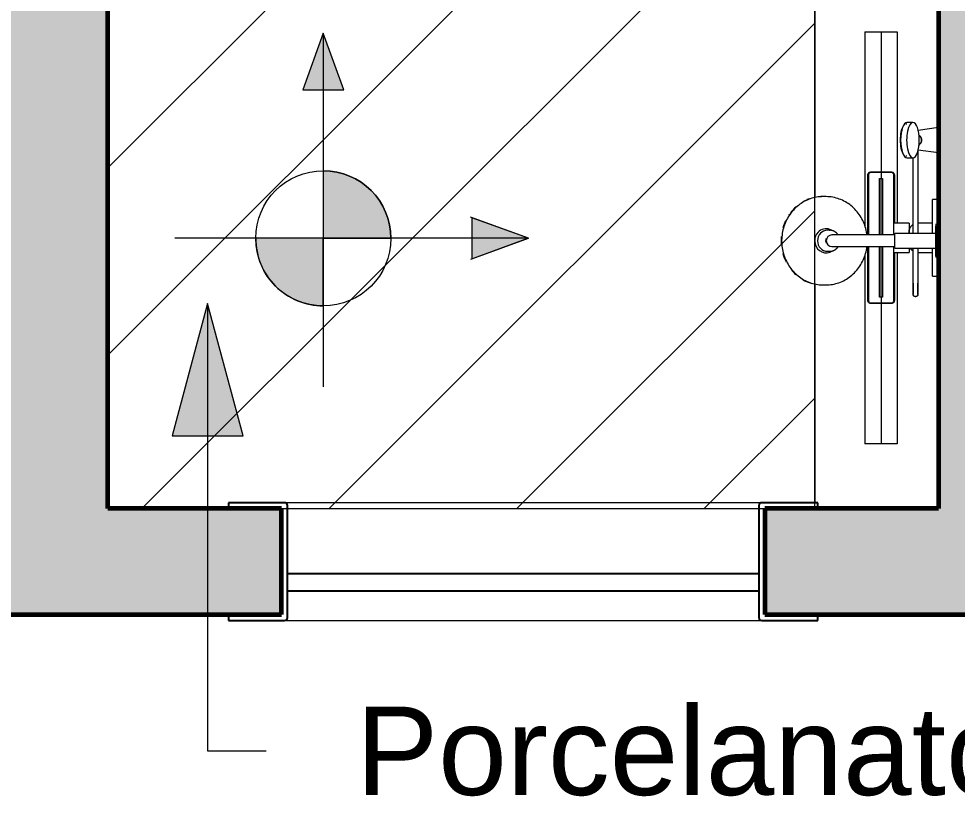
# Model space of a CAD drawing. Header units: millimetres. Extents: x -11245 to 9283, y -22520 to -3800.
# Drawn here: x 644 to 2237, y -16818 to -15498 of the extents above; entities that cross this region are included whole.
import ezdxf

# ---------------------------------------------------------------- set-up
doc = ezdxf.new("R2010")
doc.units = ezdxf.units.MM
for name, color, linetype, lineweight in [('A-ANNO-NOTE', 131, 'Continuous', 9), ('A-DETL-GENF', 92, 'Continuous', 9), ('A-DETL-THIN', 151, 'Continuous', 9), ('A-FLOR-PATT', 8, 'Continuous', 25), ('A-GLAZ', 151, 'Continuous', 9), ('A-WALL', 113, 'Continuous', 25), ('A-WALL-PATT', 111, 'Continuous', 25), ('G-ANNO-TEXT', 231, 'Continuous', 9), ('I-FURN', 30, 'Continuous', 9), ('P-SANR-FIXT', 6, 'Continuous', 9)]:
    doc.layers.add(name, color=color, linetype=linetype, lineweight=lineweight)
doc.styles.add('Arial', font='arial.ttf', dxfattribs={"height": 150})

# ---------------------------------------------------------------- blocks, each defined once
blk = doc.blocks.new('Janela basculante e folha fixa - 80 x 160 cm-V15-PAGINAÇÃO DE PISO TÉRREO')
at = {"layer": 'A-GLAZ', "lineweight": 25}
for p, q in [((-413.2, 100), (-508.2, 100)), ((-508.2, 100), (-508.2, 90)), ((486.8, 100), (396.8, 100)), ((491.8, 100), (486.8, 100)), ((491.8, 90), (491.8, 100)), ((-408.2, 90), (-408.2, 95)), ((-408.2, -95), (-408.2, 90)), ((391.8, 95), (391.8, 90)), ((391.8, 90), (391.8, -95)), ((-408.2, -50), (-408.2, -20)), ((-408.2, -20), (391.8, -20)), ((391.8, -20), (391.8, -50)), ((391.8, -50), (-408.2, -50)), ((-508.2, -90), (-508.2, -100)), ((491.8, -100), (491.8, -90)), ((-508.2, -100), (-413.2, -100)), ((396.8, -100), (491.8, -100))]:
    blk.add_line(p, q, dxfattribs=at)
at = {"layer": 'A-GLAZ'}
for p, q in [((396.8, 100), (-413.2, 100)), ((-418.2, -90), (-418.2, 90)), ((401.8, 90), (401.8, -90)), ((-413.2, -100), (396.8, -100))]:
    blk.add_line(p, q, dxfattribs=at)
at = {"layer": 'A-GLAZ', "lineweight": 25}
for centre, start, end in [((-413.2, 95), 360, 90), ((396.8, 95), 90, 180), ((-413.2, -95), 270, 360), ((396.8, -95), 180, 270)]:
    blk.add_arc(centre, 5, start, end, dxfattribs=at)
at = {"layer": 'A-GLAZ'}
for points, knots in [([(-413.2, 100), (-412.7, 100), (-412.1, 99.9), (-411.3, 99.6), (-410.8, 99.4), (-410.4, 99.2), (-410.1, 98.9), (-409.7, 98.6), (-409.4, 98.3), (-409.1, 98), (-408.8, 97.5), (-408.6, 96.9), (-408.3, 96.1), (-408.2, 95.4), (-408.2, 95)], [0, 0, 0, 0, 0.166667, 0.25, 0.333333, 0.375, 0.416667, 0.5, 0.541667, 0.583333, 0.666667, 0.75, 0.833333, 1, 1, 1, 1]), ([(396.8, 100), (396.4, 100), (395.7, 99.9), (394.9, 99.6), (394.4, 99.4), (394, 99.2), (393.7, 98.9), (393.3, 98.6), (393, 98.3), (392.8, 98), (392.5, 97.5), (392.2, 96.9), (391.9, 96.1), (391.8, 95.4), (391.8, 95)], [0, 0, 0, 0, 0.166667, 0.25, 0.333333, 0.375, 0.416667, 0.5, 0.541667, 0.583333, 0.666667, 0.75, 0.833333, 1, 1, 1, 1]), ([(-408.2, -95), (-408.2, -95.4), (-408.3, -96.1), (-408.6, -96.9), (-408.8, -97.5), (-409.1, -98), (-409.4, -98.3), (-409.7, -98.6), (-410.1, -99), (-410.6, -99.3), (-411, -99.5), (-411.4, -99.7), (-412.1, -99.9), (-412.7, -100), (-413.2, -100)], [0, 0, 0, 0, 0.166667, 0.25, 0.333333, 0.416667, 0.458333, 0.5, 0.583333, 0.666667, 0.708333, 0.75, 0.833333, 1, 1, 1, 1]), ([(391.8, -95), (391.8, -95.4), (391.9, -96.1), (392.2, -96.9), (392.5, -97.5), (392.8, -98), (393, -98.3), (393.3, -98.6), (393.8, -99), (394.2, -99.3), (394.6, -99.5), (395, -99.7), (395.7, -99.9), (396.4, -100), (396.8, -100)], [0, 0, 0, 0, 0.166667, 0.25, 0.333333, 0.416667, 0.458333, 0.5, 0.583333, 0.666667, 0.708333, 0.75, 0.833333, 1, 1, 1, 1])]:
    blk.add_open_spline(points, degree=3, knots=knots, dxfattribs=at)
blk = doc.blocks.new('Ralo Linear TECEdrainprofile - Rosé Gold-4475208-PAGINAÇÃO DE PISO TÉRREO')
at = {"layer": 'P-SANR-FIXT', "color": 55}
for p, q in [((-350, 0), (-350, 27.5)), ((-28.9, 27.5), (-350, 27.5)), ((-111.7, 0), (-111.7, 17.5)), ((-110.7, 17.5), (-110.7, 0)), ((-106.7, 22.5), (-15, 22.5)), ((-15, 21.5), (-106.7, 21.5)), ((4.8, 22.5), (106.7, 22.5)), ((106.7, 21.5), (4.8, 21.5)), ((350, 27.5), (19.4, 27.5)), ((110.7, 0), (110.7, 17.5)), ((111.7, 17.5), (111.7, 0)), ((350, 27.5), (350, 0)), ((-350, -27.5), (-350, 0)), ((-111.7, 0), (-350, 0)), ((-111.7, 0), (-110.7, 0)), ((-111.7, -17.5), (-111.7, 0)), ((-110.7, 0), (-110.7, -17.5)), ((-100.7, 0), (-110.7, 0)), ((-100.7, 0), (-100.7, 2.5)), ((-100.7, 2.5), (-15.1, 2.5)), ((-100.7, 0), (-15.1, 0)), ((-100.7, -2.5), (-100.7, 0)), ((5, 0), (5, 2.5)), ((5, 2.5), (100.7, 2.5)), ((5, 0), (100.7, 0)), ((5, -2.5), (5, 0)), ((100.7, 2.5), (100.7, 0)), ((100.7, 0), (100.7, -2.5)), ((110.7, 0), (100.7, 0)), ((110.7, 0), (111.7, 0)), ((110.7, -17.5), (110.7, 0)), ((111.7, 0), (111.7, -17.5)), ((350, 0), (111.7, 0)), ((350, 0), (350, -27.5)), ((-15, -2.5), (-100.7, -2.5)), ((100.7, -2.5), (5, -2.5)), ((-25, -27.5), (-350, -27.5)), ((-106.7, -21.5), (-25, -21.5)), ((-25, -22.5), (-106.7, -22.5)), ((25, -21.5), (106.7, -21.5)), ((106.7, -22.5), (25, -22.5)), ((350, -27.5), (25, -27.5))]:
    blk.add_line(p, q, dxfattribs=at)
at = {"layer": 'P-SANR-FIXT', "color": 55, "flags": 128}
for points in [[(-111.7, 17.5), (-111.5, 18.6), (-111.2, 19.7), (-110.6, 20.6), (-109.8, 21.4), (-108.8, 22), (-107.8, 22.4), (-106.7, 22.5)], [(-106.7, 21.5), (-107.6, 21.4), (-108.4, 21.1), (-109.2, 20.6), (-109.8, 20), (-110.3, 19.2), (-110.6, 18.4), (-110.7, 17.5)], [(106.7, 22.5), (107.8, 22.4), (108.8, 22), (109.8, 21.4), (110.6, 20.6), (111.2, 19.7), (111.5, 18.6), (111.7, 17.5)], [(110.7, 17.5), (110.6, 18.4), (110.3, 19.2), (109.8, 20), (109.2, 20.6), (108.4, 21.1), (107.6, 21.4), (106.7, 21.5)], [(-106.7, -22.5), (-107.8, -22.4), (-108.8, -22), (-109.8, -21.4), (-110.6, -20.6), (-111.2, -19.7), (-111.5, -18.6), (-111.7, -17.5)], [(-110.7, -17.5), (-110.6, -18.4), (-110.3, -19.2), (-109.8, -20), (-109.2, -20.6), (-108.4, -21.1), (-107.6, -21.4), (-106.7, -21.5)], [(111.7, -17.5), (111.5, -18.6), (111.2, -19.7), (110.6, -20.6), (109.8, -21.4), (108.8, -22), (107.8, -22.4), (106.7, -22.5)], [(106.7, -21.5), (107.6, -21.4), (108.4, -21.1), (109.2, -20.6), (109.8, -20), (110.3, -19.2), (110.6, -18.4), (110.7, -17.5)]]:
    blk.add_lwpolyline(points, dxfattribs=at)
blk = doc.blocks.new('Chuveiro Eden LEED - Único-4475344-PAGINAÇÃO DE PISO TÉRREO')
at = {"layer": 'P-SANR-FIXT', "color": 55}
for p, q in [((-75, 196.8), (-75, 196.1)), ((-75, 195.8), (-75, 191.3)), ((75, 196.1), (75, 196.8)), ((75, 191.3), (75, 195.8)), ((-17.9, 188.6), (-17.9, 184.5)), ((-10, 181.1), (-10, 170.1)), ((10, 170.1), (10, 181.1)), ((17.9, 184.5), (17.9, 188.6)), ((-10, 117.4), (-10, 74)), ((10, 74), (10, 117.4)), ((-12.5, 74), (-12.5, 5)), ((-12.5, 74), (0, 74)), ((0, 74), (12.5, 74)), ((12.5, 5), (12.5, 74)), ((141, 53.6), (141, 43.4)), ((144, 55.5), (144, 53.6)), ((198, 53.6), (198, 55.5)), ((201, 43.4), (201, 53.6)), ((154.7, 34.4), (149.9, 0)), ((192.1, 0), (187.3, 34.6)), ((-27.5, 5), (-27.5, 0)), ((0, 5), (-26.2, 5)), ((26.2, 5), (0, 5)), ((27.5, 0), (27.5, 5))]:
    blk.add_line(p, q, dxfattribs=at)
at = {"layer": 'P-SANR-FIXT', "color": 254, "flags": 128}
for points in [[(0, 266.3), (-3, 266.2), (-6, 266.1), (-9, 265.8), (-11.9, 265.4), (-14.9, 264.9), (-17.8, 264.3), (-20.7, 263.6), (-23.6, 262.7), (-26.4, 261.8), (-29.2, 260.7), (-31.9, 259.6), (-34.6, 258.3), (-37.2, 257), (-39.8, 255.5), (-42.3, 254), (-44.8, 252.4), (-47.1, 250.6), (-49.4, 248.8), (-51.6, 246.9), (-53.8, 244.9), (-55.8, 242.9), (-57.8, 240.7), (-59.7, 238.5), (-61.4, 236.2), (-63.1, 233.9), (-64.7, 231.5), (-66.1, 229), (-67.5, 226.5), (-68.8, 223.9), (-69.9, 221.3), (-70.9, 218.7), (-71.8, 216), (-72.6, 213.3), (-73.3, 210.5)], [(73.5, 210), (72.8, 212.5), (72.1, 215.3), (71.2, 218), (70.2, 220.6), (69.1, 223.2), (67.8, 225.8), (66.5, 228.4), (65.1, 230.8), (63.5, 233.2), (61.9, 235.6), (60.1, 237.9), (58.3, 240.1), (56.4, 242.3), (54.3, 244.4), (52.2, 246.4), (50, 248.3), (47.8, 250.1), (45.4, 251.9), (43, 253.6), (40.5, 255.1), (37.9, 256.6), (35.3, 258), (32.7, 259.3), (29.9, 260.4), (27.2, 261.5), (24.3, 262.5), (21.5, 263.3), (18.6, 264.1), (15.7, 264.7), (12.7, 265.3), (9.8, 265.7), (6.8, 266), (3.8, 266.2), (0.8, 266.3), (0, 266.3)]]:
    blk.add_lwpolyline(points, dxfattribs=at)
at = {"layer": 'P-SANR-FIXT', "color": 55, "flags": 128}
for points in [[(-73.4, 210), (-73.9, 207.8), (-74.4, 205), (-74.7, 202.2), (-74.9, 199.3), (-75, 196.5), (-75, 195.8)], [(75, 195.8), (74.9, 198.6), (74.8, 201.4), (74.5, 204.2), (74, 207), (73.5, 209.8)], [(-75, 191.3), (-74.9, 188.5), (-74.8, 185.7), (-74.5, 182.9), (-74, 180.1), (-73.5, 177.3), (-72.8, 174.5), (-72.1, 171.8), (-71.2, 169.1), (-70.2, 166.4), (-69.1, 163.8), (-67.8, 161.2), (-66.5, 158.7), (-65.1, 156.2), (-63.5, 153.8), (-61.9, 151.5), (-60.1, 149.2), (-58.3, 146.9), (-56.4, 144.8), (-54.3, 142.7), (-52.2, 140.7), (-50, 138.8), (-47.8, 136.9), (-45.4, 135.2), (-43, 133.5), (-40.5, 131.9), (-37.9, 130.5), (-35.3, 129.1), (-32.7, 127.8), (-29.9, 126.6), (-27.2, 125.6), (-24.3, 124.6), (-21.5, 123.7), (-18.6, 123), (-15.7, 122.3), (-12.7, 121.8), (-9.8, 121.4)], [(9.9, 121.4), (11.9, 121.7), (14.9, 122.2), (17.8, 122.8), (20.7, 123.5), (23.6, 124.3), (26.4, 125.3), (29.2, 126.3), (31.9, 127.5), (34.6, 128.7), (37.2, 130.1), (39.8, 131.5), (42.3, 133.1), (44.8, 134.7), (47.1, 136.4), (49.4, 138.3), (51.6, 140.2), (53.8, 142.1), (55.8, 144.2), (57.8, 146.3), (59.7, 148.6), (61.4, 150.8), (63.1, 153.2), (64.7, 155.6), (66.1, 158), (67.5, 160.6), (68.8, 163.1), (69.9, 165.7), (70.9, 168.4), (71.8, 171.1), (72.6, 173.8), (73.3, 176.5), (73.9, 179.3), (74.4, 182.1), (74.7, 184.9), (74.9, 187.7), (75, 190.5), (75, 191.3)], [(-17.9, 184.5), (-17.9, 183.8), (-17.8, 183.1), (-17.8, 182.4), (-17.7, 181.8), (-17.5, 181.1), (-17.4, 180.4), (-17.2, 179.8), (-17, 179.1), (-16.7, 178.5), (-16.5, 177.9), (-16.2, 177.3), (-15.9, 176.7), (-15.5, 176.1), (-15.1, 175.5), (-14.8, 174.9), (-14.3, 174.4), (-13.9, 173.8), (-13.4, 173.3), (-12.9, 172.8), (-12.4, 172.3), (-11.9, 171.9), (-11.4, 171.4), (-10.8, 171), (-10.2, 170.6)], [(10.1, 170.5), (10.7, 170.9), (11.2, 171.3), (11.8, 171.8), (12.3, 172.2), (12.8, 172.7), (13.3, 173.2), (13.8, 173.7), (14.2, 174.2), (14.6, 174.8), (15, 175.3), (15.4, 175.9), (15.8, 176.5), (16.1, 177.1), (16.4, 177.7), (16.7, 178.3), (16.9, 179), (17.1, 179.6), (17.3, 180.3), (17.5, 180.9), (17.6, 181.6), (17.7, 182.3), (17.8, 182.9), (17.9, 183.6), (17.9, 184.3), (17.9, 184.5)], [(-10, 170.1), (-10, 169.3), (-10, 168.4), (-10, 167.4), (-10, 166.3), (-10, 165.2), (-10, 164), (-10, 162.7), (-10, 161.4), (-10, 159.9), (-10, 158.4), (-10, 156.9), (-10, 155.3), (-10, 153.6), (-10, 151.8), (-10, 150.1), (-10, 148.2), (-10, 146.3), (-10, 144.4), (-10, 142.4), (-10, 140.4), (-10, 138.3), (-10, 136.2), (-10, 134.1), (-10, 131.9), (-10, 129.8), (-10, 127.6), (-10, 125.3), (-10, 123.1), (-10, 120.9), (-10, 118.7), (-10, 117.4)], [(10, 117.4), (10, 119.7), (10, 121.9), (10, 124.1), (10, 126.4), (10, 128.6), (10, 130.7), (10, 132.9), (10, 135.1), (10, 137.2), (10, 139.2), (10, 141.3), (10, 143.3), (10, 145.3), (10, 147.2), (10, 149.1), (10, 150.9), (10, 152.7), (10, 154.4), (10, 156), (10, 157.6), (10, 159.1), (10, 160.6), (10, 162), (10, 163.3), (10, 164.6), (10, 165.7), (10, 166.8), (10, 167.8), (10, 168.8), (10, 169.6), (10, 170.1)], [(-91, 35), (-91.2, 35), (-91.3, 35), (-91.5, 35), (-91.6, 35.1), (-91.8, 35.1), (-92, 35.1), (-92.1, 35.2), (-92.3, 35.2), (-92.4, 35.3), (-92.6, 35.3), (-92.7, 35.4), (-92.8, 35.5), (-93, 35.5), (-93.1, 35.6), (-93.3, 35.7), (-93.4, 35.8), (-93.5, 35.9), (-93.6, 36), (-93.8, 36.1), (-93.9, 36.2), (-94, 36.3), (-94.1, 36.5), (-94.2, 36.6), (-94.3, 36.7), (-94.4, 36.8), (-94.4, 37), (-94.5, 37.1), (-94.6, 37.3), (-94.7, 37.4), (-94.7, 37.6), (-94.8, 37.7), (-94.8, 37.9), (-94.9, 38), (-94.9, 38.2), (-94.9, 38.3), (-95, 38.5), (-95, 38.6), (-95, 38.8), (-95, 39), (-95, 39.1), (-95, 39.3), (-95, 39.4), (-95, 39.6), (-94.9, 39.8), (-94.9, 39.9), (-94.9, 40.1), (-94.8, 40.2), (-94.8, 40.4), (-94.7, 40.5), (-94.6, 40.7), (-94.6, 40.8), (-94.5, 40.9), (-94.4, 41.1), (-94.3, 41.2), (-94.2, 41.4), (-94.1, 41.5), (-94, 41.6), (-93.9, 41.7), (-93.8, 41.8), (-93.7, 41.9), (-93.6, 42.1), (-93.5, 42.2), (-93.3, 42.3), (-93.2, 42.3), (-93.1, 42.4), (-92.9, 42.5), (-92.8, 42.6), (-92.6, 42.6), (-92.5, 42.7), (-92.3, 42.8), (-92.2, 42.8), (-92, 42.9), (-91.9, 42.9), (-91.7, 42.9), (-91.6, 43), (-91.4, 43), (-91.2, 43), (-91.1, 43), (-91, 43)], [(-72.2, 43), (-74.8, 43), (-77.2, 43), (-79.5, 43), (-81.5, 43), (-83.4, 43), (-85, 43), (-86.5, 43), (-87.8, 43), (-88.8, 43), (-89.7, 43), (-90.3, 43), (-90.7, 43), (-91, 43), (-91, 43)], [(-91, 43), (-90.9, 43), (-90.6, 43), (-90.1, 43), (-89.3, 43), (-88.4, 43), (-87.2, 43), (-85.9, 43), (-84.3, 43), (-82.6, 43), (-80.7, 43), (-78.5, 43), (-76.2, 43), (-73.7, 43), (-71, 43), (-68.1, 43), (-65.1, 43), (-61.9, 43), (-58.5, 43), (-55, 43), (-51.6, 43)], [(-56.6, 35), (-60.1, 35), (-63.4, 35), (-66.5, 35), (-69.5, 35), (-72.3, 35), (-74.9, 35), (-77.3, 35), (-79.5, 35), (-81.6, 35), (-83.4, 35), (-85.1, 35), (-86.5, 35), (-87.8, 35), (-88.8, 35), (-89.7, 35), (-90.3, 35), (-90.8, 35), (-91, 35), (-91, 35)], [(-91, 35), (-90.9, 35), (-90.6, 35), (-90.1, 35), (-89.3, 35), (-88.4, 35), (-87.2, 35), (-85.9, 35), (-84.3, 35), (-82.6, 35), (-80.7, 35), (-78.5, 35), (-76.2, 35), (-73.7, 35), (-72.2, 35)], [(-72.2, 43), (-62.1, 43), (-52.8, 43), (-44.2, 43), (-36.3, 43), (-29.2, 43), (-22.8, 43), (-17.2, 43), (-12.5, 43)], [(-12.5, 35), (-14.4, 35), (-19.6, 35), (-25.5, 35), (-32.2, 35), (-39.6, 35), (-47.8, 35), (-56.8, 35), (-66.4, 35), (-72.2, 35)], [(152.6, 35), (151, 35), (148.1, 35), (145.1, 35), (141.9, 35), (138.5, 35), (135, 35), (131.3, 35), (127.4, 35), (123.5, 35), (119.4, 35), (115.1, 35), (110.8, 35), (106.3, 35), (101.7, 35), (97.1, 35), (92.3, 35), (87.5, 35), (82.5, 35), (77.6, 35), (72.5, 35), (67.4, 35), (62.3, 35), (57.1, 35), (51.9, 35), (46.7, 35), (41.4, 35), (36.2, 35), (30.9, 35), (25.7, 35), (20.5, 35), (15.4, 35), (12.5, 35)], [(12.6, 43), (17.7, 43), (22.9, 43), (28.1, 43), (33.3, 43), (38.6, 43), (43.8, 43), (49.1, 43), (54.3, 43), (59.5, 43), (64.6, 43), (69.8, 43), (74.8, 43), (79.9, 43), (84.8, 43), (89.7, 43), (94.5, 43), (99.2, 43), (103.9, 43), (108.4, 43), (112.8, 43), (117.1, 43), (121.3, 43), (125.3, 43), (129.2, 43), (133, 43), (136.6, 43), (140.1, 43), (141.3, 43)], [(162.9, 33), (163.1, 32.6), (163.4, 32.3), (163.7, 32), (164, 31.8), (164.3, 31.5), (164.6, 31.2), (164.9, 31), (165.2, 30.7), (165.5, 30.5), (165.9, 30.3), (166.2, 30.1), (166.6, 29.9), (167, 29.7), (167.3, 29.6), (167.7, 29.4), (168.1, 29.3), (168.5, 29.2), (168.9, 29.1), (169.3, 29), (169.7, 29), (170.1, 28.9), (170.5, 28.9), (170.9, 28.9), (171.3, 28.9), (171.7, 28.9), (172.1, 29), (172.5, 29), (172.9, 29.1), (173.3, 29.2), (173.7, 29.3), (174.1, 29.4), (174.5, 29.5), (174.8, 29.7), (175.2, 29.8), (175.6, 30), (175.9, 30.2), (176.3, 30.4), (176.6, 30.6), (176.9, 30.8), (177.3, 31.1), (177.6, 31.3), (177.9, 31.6), (178.2, 31.9), (178.4, 32.2), (178.7, 32.5), (179, 32.8)]]:
    blk.add_lwpolyline(points, dxfattribs=at)
at = {"layer": 'P-SANR-FIXT', "color": 55}
for start, end in [(221.6477, 240), (300, 319.4412)]:
    blk.add_arc((171, 39), 10.1, start, end, dxfattribs=at)
at = {"layer": 'P-SANR-FIXT', "color": 254}
for centre, major_axis, start_param, end_param in [((0, 196.8), (75, 0), 1.863521, 2.070281), ((0, 196.1), (75, 0), 1.864739, 2.022592), ((0, 196.8), (-75, 0), 4.712389, 4.805403), ((0, 196.1), (-75, 0), 4.712389, 4.775457), ((0, 196.8), (75, 0), 1.471884, 1.570796), ((0, 196.1), (75, 0), 1.507319, 1.570796), ((0, 196.8), (75, 0), 1.09894, 1.270071), ((0, 196.1), (75, 0), 1.11899, 1.237304), ((0, 196.8), (75, 0), 2.290957, 2.437691), ((0, 196.1), (75, 0), 2.269333, 2.416081), ((0, 196.8), (75, 0), 0.927202, 0.944251), ((0, 196.8), (75, 0), 0.693801, 0.885727), ((0, 196.1), (75, 0), 0.689415, 0.884291), ((0, 196.8), (75, 0), 2.650061, 2.864198), ((0, 196.1), (75, 0), 2.6505, 2.852776), ((0, 196.8), (75, 0), 0.320307, 0.449249), ((0, 196.1), (75, 0), 0.335846, 0.444273)]:
    blk.add_ellipse(centre, major_axis=major_axis, ratio=0.939693, start_param=start_param, end_param=end_param, dxfattribs=at)
at = {"layer": 'P-SANR-FIXT', "color": 55}
for centre, major_axis, ratio, start_param, end_param in [((0, 191), (20.4, 0), 0.939693, 1.595684, 3.475779), ((0, 191), (20.4, 0), 0.939693, 0.785398, 1.545909), ((0, 196.8), (75, 0), 0.939693, 3.062165, 3.141593), ((0, 196.1), (75, 0), 0.939693, 3.066274, 3.141593), ((0, 196.1), (75, 0), 0.939693, 3.196406, 3.213334), ((0, 188.6), (-17.9, 0), 0.939693, 4.712389, 6.283185), ((0, 184.1), (8.12, 0), 0.939693, 1.570796, 2.08601), ((0, 188.6), (17.9, 0), 0.939693, 0, 1.570796), ((0, 184.1), (8.12, 0), 0.939693, 1.055583, 1.570796), ((0, 191), (20.4, 0), 0.939693, 5.948999, 7.063749), ((0, 196.8), (75, 0), 0.939693, 0, 0.088486), ((0, 196.1), (75, 0), 0.939693, 0, 0.075319), ((0, 191), (20.4, 0), 0.939693, 3.488065, 3.666465), ((0, 181.1), (-10, 0), 0.939693, 4.712389, 6.283185), ((0, 181.1), (10, 0), 0.939693, 0, 1.570796), ((0, 188.6), (17.9, 0), 0.939693, 6.061428, 6.121965), ((0, 191), (20.4, 0), 0.939693, 5.76754, 5.928231), ((171, 53.6), (-30, 0), 0.358368, 3.141593, 6.283185), ((171, 55.5), (27, 0), 0.358368, 0.523599, 2.617994), ((171, 43.4), (30, 0), 0.358368, 0, 3.141593), ((171, 43.4), (30, 0), 0.358368, 3.141593, 6.283185)]:
    blk.add_ellipse(centre, major_axis=major_axis, ratio=ratio, start_param=start_param, end_param=end_param, dxfattribs=at)
for points, knots in [([(171, 28.9), (170.2, 28.9), (169, 29), (167.5, 29.5), (166.6, 29.9), (165.9, 30.2), (165.5, 30.5), (165, 30.9), (164.6, 31.2), (164.2, 31.6), (163.8, 32), (163.4, 32.4), (163.2, 32.6), (163, 32.8)], [-1, -1, -1, -1, -0.8571429, -0.7857143, -0.7142857, -0.6785714, -0.6428571, -0.6071429, -0.5714286, -0.5357143, -0.5, -0.4642857, -0.4285714, -0.4285714, -0.4285714, -0.4285714]), ([(179, 32.8), (178.8, 32.6), (178.6, 32.4), (178.2, 32), (177.8, 31.6), (177.4, 31.2), (177, 30.9), (176.5, 30.5), (176.1, 30.2), (175.4, 29.9), (174.5, 29.5), (173, 29), (171.8, 28.9), (171, 28.9)], [-0.5714286, -0.5714286, -0.5714286, -0.5714286, -0.5357143, -0.5, -0.4642857, -0.4285714, -0.3928571, -0.3571429, -0.3214286, -0.2857143, -0.2142857, -0.1428571, 0, 0, 0, 0])]:
    blk.add_open_spline(points, degree=3, knots=knots, dxfattribs=at)
blk = doc.blocks.new('MONOCOMANDO CHUVEIRO - MONOCOMANDO CHUVEIRO-4683047-PAGINAÇÃO DE PISO TÉRREO')
at = {"layer": 'I-FURN', "color": 254}
for p, q in [((-25, 76), (-25, 50)), ((-25, 76), (-15.2, 76)), ((4.9, 76), (25, 76)), ((25, 50), (25, 76)), ((-17.7, 50), (-25, 50)), ((25, 50), (7.3, 50)), ((-25, 35), (-25, 10)), ((25, 10), (25, 35)), ((-65, 10), (-65, 0)), ((-65, 10), (-17.7, 10)), ((7.4, 10), (65, 10)), ((65, 0), (65, 10))]:
    blk.add_line(p, q, dxfattribs=at)
at = {"layer": 'I-FURN', "color": 254, "flags": 128}
for points in [[(-22.7, 43), (-22.4, 43.5), (-22, 44), (-21.7, 44.4), (-21.3, 44.9), (-20.9, 45.3), (-20.5, 45.8), (-20, 46.2), (-19.6, 46.6), (-19.1, 46.9), (-18.6, 47.3), (-18.1, 47.6), (-17.6, 47.9)], [(10, 50), (10, 50), (10, 50), (9.9, 50), (9.9, 50), (9.8, 50), (9.7, 50), (9.6, 50), (9.5, 50), (9.4, 50), (9.2, 50), (9, 50), (8.9, 50), (8.7, 50), (8.5, 50), (8.3, 50), (8, 50), (7.8, 50), (7.5, 50), (7.2, 50)], [(7.7, 50), (8, 50), (8.2, 50), (8.4, 50), (8.6, 50), (8.8, 50), (9, 50), (9.2, 50), (9.3, 50), (9.5, 50), (9.6, 50), (9.7, 50), (9.8, 50), (9.9, 50), (9.9, 50), (10, 50), (10, 50), (10, 50)], [(10, 50), (10.6, 50), (11.2, 50), (11.8, 49.9), (12.4, 49.8), (13, 49.7), (13.6, 49.6), (14.1, 49.4), (14.7, 49.2), (15.3, 49), (15.8, 48.8), (16.4, 48.6), (16.9, 48.3), (17.5, 48), (18, 47.7), (18.5, 47.4), (19, 47), (19.4, 46.7), (19.9, 46.3), (20.3, 45.9), (20.8, 45.5), (21.2, 45), (21.6, 44.6), (21.9, 44.1), (22.3, 43.6), (22.6, 43.1)]]:
    blk.add_lwpolyline(points, dxfattribs=at)
blk = doc.blocks.new('CRT_ANO_Seta de piso - seta de piso-279760-PAGINAÇÃO DE PISO TÉRREO')
at = {"layer": 'A-ANNO-NOTE'}
for points in [[(-0.466, 3.363), (0, 4.644), (0.466, 3.363)], [(-3.363, -0.466), (-4.644, 0), (-3.363, 0.466)]]:
    blk.add_hatch(color=256, dxfattribs=at).paths.add_polyline_path(points)
h = blk.add_hatch(color=256, dxfattribs=at)
edge = h.paths.add_edge_path()
edge.add_arc((0, 0), 1.53, 90, 180, ccw=False)
edge.add_line((0, 1.53), (0, 0))
edge.add_line((0, 0), (-1.53, 0))
h = blk.add_hatch(color=256, dxfattribs=at)
edge = h.paths.add_edge_path()
edge.add_arc((0, 0), 1.53, -90, 0, ccw=False)
edge.add_line((0, -1.53), (0, 0))
edge.add_line((0, 0), (1.53, 0))
for p, q in [((0, 4.644), (-0.479, 3.328)), ((0, 4.644), (-0.466, 3.363)), ((0, 4.644), (0.479, 3.328)), ((0, 4.644), (0, -3.363)), ((0.466, 3.363), (0, 4.644)), ((-0.466, 3.363), (0.466, 3.363)), ((0, 0), (0, 1.53)), ((-3.363, 0.466), (-4.644, 0)), ((-3.363, -0.466), (-3.363, 0.466)), ((-4.644, 0), (3.363, 0)), ((-4.644, 0), (-3.363, -0.466)), ((-1.53, 0), (0, 0)), ((1.53, 0), (0, 0)), ((0, 0), (0, -1.53))]:
    blk.add_line(p, q, dxfattribs=at)
blk.add_circle((0, 0), 1.53, dxfattribs=at)
for start, end in [(90, 180), (270, 0)]:
    blk.add_arc((0, 0), 1.53, start, end, dxfattribs=at)

msp = doc.modelspace()

# ---------------------------------------------------------------- hatches: boundary and pattern name
at = {"layer": 'A-DETL-GENF'}
h = msp.add_hatch(dxfattribs=at)
h.set_pattern_fill('FP_19', style=0, pattern_type=2)
h.set_pattern_definition([(45, (0, 0), (-159.099, 159.099), [])])
h.paths.add_polyline_path([(795.4, -16329.7), (1995.4, -16329.7), (1995.4, -15129.7), (795.4, -15129.7), (795.4, -16241.7)])
at = {"layer": 'A-FLOR-PATT', "lineweight": 9}
h = msp.add_hatch(dxfattribs=at)
h.set_pattern_fill('FP_18', color=9, style=0, pattern_type=2)
h.set_pattern_definition([(90, (1995.4, -15129.7), (-1200, 7e-14), []), (180, (1995.4, -15129.7), (-1e-13, -1200), [])])
h.paths.add_polyline_path([(2014.9, -15800.2), (2014.9, -15800.9), (2016.2, -15800.8)])
h.paths.add_polyline_path([(795.4, -16329.7), (1000.4, -16329.7), (1000.4, -16319.7), (2000.4, -16319.7), (2000.4, -16329.7), (2205.4, -16329.7), (2205.4, -15934.7), (2195.4, -15934.7), (2195.4, -15893.4), (2170.4, -15893.7), (2169.8, -15966.6), (2168.4, -15968.9), (2164.6, -15969.4), (2162.4, -15965.4), (2162, -15891.3), (2159.1, -15889.1), (2158.6, -15887.3), (2155.4, -15887.9), (2155.4, -15894.7), (2135.4, -15894.7), (2135.4, -16219.7), (2080.4, -16219.7), (2079.8, -15899.1), (2079.3, -15899.6), (2078.1, -15904), (2078.1, -15905.3), (2073.2, -15915.1), (2065.1, -15926.4), (2061.1, -15929), (2062.4, -15929.1), (2054.8, -15935.8), (2045.9, -15941.2), (2043.5, -15941.6), (2042.6, -15942.1), (2036.3, -15945.7), (2025, -15948.6), (2016.6, -15949.4), (1994.1, -15947.9), (1990.2, -15946.8), (1989, -15945.5), (1979.6, -15942.6), (1958.3, -15927.1), (1943.5, -15903.5), (1938.5, -15873), (1944.5, -15844.4), (1959.8, -15821), (1982.7, -15805.4), (1990.2, -15803.3), (1992.8, -15802), (2000.9, -15800.4), (2004.2, -15800.9), (2009.6, -15799.8), (2021.8, -15800.5), (2031, -15802.3), (2039.7, -15805.5), (2039.8, -15806.2), (2042, -15807.1), (2043.8, -15808.4), (2044.2, -15807.2), (2052.6, -15812.4), (2061.1, -15819.2), (2061.1, -15820.7), (2063.6, -15822.5), (2065.5, -15823.9), (2074.4, -15836.2), (2078.4, -15844.8), (2077.6, -15844.8), (2078.7, -15846.5), (2080, -15849.1), (2080.4, -15850), (2080.4, -15519.7), (2135.4, -15519.7), (2135.4, -15844.7), (2155.4, -15845.5), (2156.1, -15857.8), (2159.5, -15849.7), (2162.4, -15847.4), (2162, -15733.8), (2151.6, -15733.7), (2148.1, -15731.7), (2144.9, -15726.9), (2141.9, -15718.8), (2140.5, -15710.8), (2140.6, -15696), (2143, -15684.7), (2146.5, -15677.7), (2150.2, -15674.4), (2154.2, -15673.8), (2162, -15673.8), (2164.8, -15674.8), (2167.4, -15677.8), (2171, -15687.5), (2171.3, -15687.8), (2205.4, -15683.7), (2205.4, -15429.7), (856.4, -15429.7), (856.4, -15431.9), (836.4, -15431.9), (836.4, -15429.7), (795.4, -15429.7), (795.4, -16241.7)])
h.paths.add_polyline_path([(2156.4, -15854.8), (2158.5, -15851.8), (2158.3, -15852.3), (2156.9, -15854.1)])
h.paths.add_polyline_path([(2195.4, -15845.9), (2195.4, -15804.7), (2205.4, -15804.7), (2205.4, -15723.9), (2171, -15720), (2170.4, -15725), (2170.4, -15845.9), (2188.9, -15845.9)])
h.paths.add_polyline_path([(2172.3, -15711.9), (2174.6, -15709.5), (2174.2, -15709.4), (2172.5, -15710.3), (2172.4, -15711.7)])
h.paths.add_polyline_path([(2175.2, -15708.7), (2176.2, -15706.1), (2176.1, -15701.3), (2176.4, -15703.8), (2175.2, -15708.5)])
h.paths.add_polyline_path([(2175, -15698.7), (2172.4, -15696), (2173.1, -15697.6), (2174.6, -15698.4)])
h.paths.add_polyline_path([(846.4, -15442), (796.4, -15442), (796.4, -15434), (839.3, -15433.3), (839.3, -15432.6), (847.6, -15432), (853.4, -15433.3), (853.4, -15434), (1551.4, -15434), (1551.4, -15442), (847.4, -15442)])
h.paths.add_polyline_path([(846.4, -15472), (841.4, -15470.1), (838.9, -15469), (836.4, -15463), (836.4, -15444.1), (839.3, -15443.4), (839.3, -15442.7), (847.4, -15442.1), (853.4, -15443.4), (853.4, -15444.1), (856.4, -15444.1), (856.4, -15463), (853.7, -15469.4), (846.8, -15471.9)])
at = {"layer": 'A-WALL-PATT'}
h = msp.add_hatch(color=256, dxfattribs=at)
h.paths.add_polyline_path([(2385.4, -16329.7), (2385.4, -16207.3), (2205.4, -16207.3), (2205.4, -16329.7)])
h.paths.add_polyline_path([(2205.4, -15547.3), (2385.4, -15547.3), (2385.4, -13329.7), (2205.4, -13329.7), (2205.4, -15478.9)])
h.paths.add_polyline_path([(2385.4, -13149.7), (2385.4, -13074.7), (2205.4, -13074.7), (2205.4, -13149.7)])
h.paths.add_polyline_path([(2205.4, -12224.7), (2385.4, -12224.7), (2385.4, -12149.7), (2205.4, -12149.7)])
for points in [[(795.4, -16509.7), (795.4, -13329.7), (615.4, -13329.7), (615.4, -16509.7), (771.6, -16509.7)], [(2385.4, -16207.3), (2385.4, -15547.3), (2205.4, -15547.3), (2205.4, -16207.3)]]:
    msp.add_hatch(color=256, dxfattribs=at).paths.add_polyline_path(points)
h = msp.add_hatch(color=256, dxfattribs=at)
h.paths.add_polyline_path([(6355.4, -16509.7), (6355.4, -16329.7), (5485.4, -16329.7), (5485.4, -16509.7), (5954.2, -16509.7)])
h.paths.add_polyline_path([(1910.4, -16509.7), (2680.4, -16509.7), (2680.4, -16329.7), (1910.4, -16329.7)])
h.paths.add_polyline_path([(1090.4, -16509.7), (1090.4, -16329.7), (795.4, -16329.7), (795.4, -16509.7)])
h.paths.add_polyline_path([(3500.4, -16509.7), (4665.4, -16509.7), (4665.4, -16329.7), (3500.4, -16329.7)])
at = {"layer": 'G-ANNO-TEXT'}
msp.add_hatch(color=7, dxfattribs=at).paths.add_polyline_path([(964.7, -15981.2), (904.4, -16206.2), (1024.9, -16206.2)])

# ---------------------------------------------------------------- linework, layer by layer
at = {"layer": 'A-DETL-THIN'}
for p, q in [((795.4, -15129.7), (795.4, -16329.7)), ((1995.4, -16329.7), (1995.4, -15129.7)), ((795.4, -16329.7), (1995.4, -16329.7))]:
    msp.add_line(p, q, dxfattribs=at)
at = {"layer": 'A-WALL', "lineweight": 60}
for p, q in [((795.4, -16329.7), (795.4, -13329.7)), ((2205.4, -14479.7), (2205.4, -16329.7)), ((1090.4, -16329.7), (795.4, -16329.7)), ((1090.4, -16509.7), (1090.4, -16329.7)), ((2205.4, -16329.7), (1910.4, -16329.7)), ((1910.4, -16329.7), (1910.4, -16509.7)), ((615.4, -16509.7), (1090.4, -16509.7)), ((1910.4, -16509.7), (2680.4, -16509.7))]:
    msp.add_line(p, q, dxfattribs=at)
at = {"layer": 'G-ANNO-TEXT', "color": 7}
for p, q in [((964.7, -15981.2), (904.4, -16206.2)), ((1024.9, -16206.2), (964.7, -15981.2)), ((964.7, -15981.2), (964.7, -16741)), ((904.4, -16206.2), (1024.9, -16206.2)), ((964.7, -16741), (1064, -16741))]:
    msp.add_line(p, q, dxfattribs=at)

# ---------------------------------------------------------------- block references
at = {"layer": 'A-ANNO-NOTE', "xscale": 75, "yscale": 75, "zscale": 75, "rotation": 269.9999999999997}
msp.add_blockref('CRT_ANO_Seta de piso - seta de piso-279760-PAGINAÇÃO DE PISO TÉRREO', (1161.1, -15870.6), dxfattribs=at)
at = {"layer": 'A-GLAZ'}
msp.add_blockref('Janela basculante e folha fixa - 80 x 160 cm-V15-PAGINAÇÃO DE PISO TÉRREO', (1508.6, -16419.7), dxfattribs=at)
at = {"layer": 'I-FURN', "color": 254, "rotation": 90.0000000000001}
msp.add_blockref('MONOCOMANDO CHUVEIRO - MONOCOMANDO CHUVEIRO-4683047-PAGINAÇÃO DE PISO TÉRREO', (2205.4, -15869.7), dxfattribs=at)
at = {"layer": 'P-SANR-FIXT', "color": 55}
for name, p, rotation in [('Ralo Linear TECEdrainprofile - Rosé Gold-4475208-PAGINAÇÃO DE PISO TÉRREO', (2107.9, -15869.7), 90.00000000000001), ('Chuveiro Eden LEED - Único-4475344-PAGINAÇÃO DE PISO TÉRREO', (2205.4, -15874.8), 90.0000000000001)]:
    msp.add_blockref(name, p, dxfattribs=dict(at, rotation=rotation))

# ---------------------------------------------------------------- texts
at = {"layer": 'G-ANNO-TEXT', "color": 7, "insert": (1216.4, -16666), "char_height": 150, "width": 2609.493, "attachment_point": 1, "style": 'Arial'}
msp.add_mtext('Porcelanato decortiles ', dxfattribs=at)

doc.saveas('drawing.dxf')
